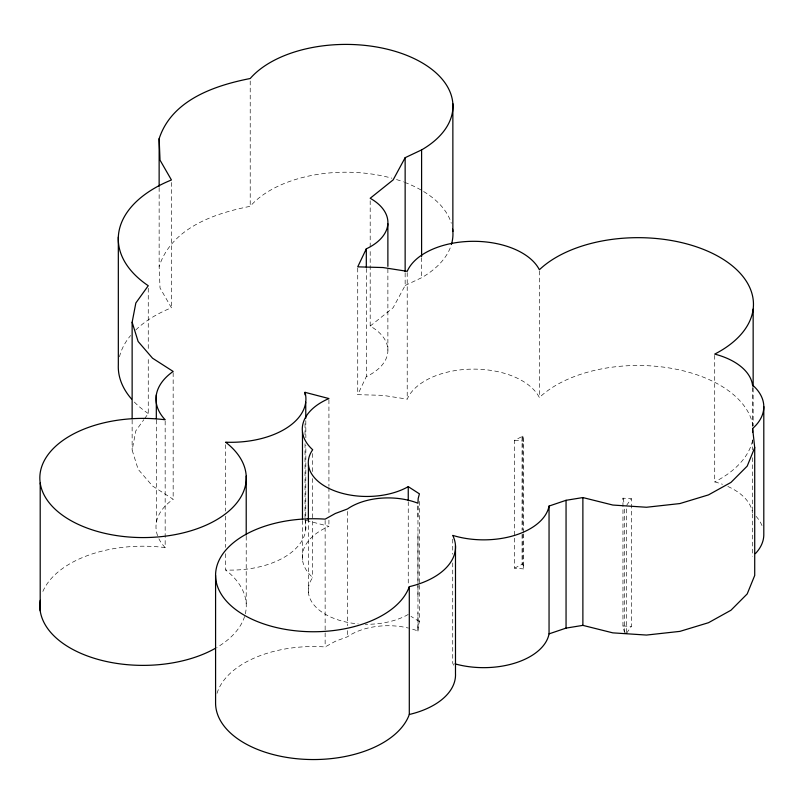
<?xml version="1.0" encoding="UTF-8"?>
<svg xmlns="http://www.w3.org/2000/svg" width="804" height="804" viewBox="0 0 804 804"><rect width="100%" height="100%" fill="white"/><g stroke="black" fill="none" stroke-linecap="round" stroke-linejoin="round"><path stroke-width="0.6" stroke-dasharray="4.02 3.01" d="M417.949 596.739L417.949 532.831M417.949 516.851L417.969 504.48L417.969 631.06A52.732 30.441 0 0 0 409.568 628.346M305.721 529.997L305.862 445.175M157.594 535.745A74.963 43.285 0 0 1 173.161 499.254L152.519 485.998L138.127 469.295L132.137 450.079L135.846 430.803L143.876 419.628M419.417 585.322L419.417 621.663L418.18 626.326L417.969 631.06L417.949 612.718M752.986 426.1A115.404 66.631 0 0 0 664.064 367.197A115.404 66.631 0 0 0 539.373 397.568A68.461 39.527 0 0 0 472.249 369.126A68.461 39.527 0 0 0 407.216 399.136L382.945 395.357L357.73 394.653L366.312 376.634A58.742 33.919 0 0 0 370.192 326.092L370.192 248.667M135.745 329.992A124.61 71.948 0 0 1 171.433 307.791L160.026 287.943L159.142 266.506C171.664 227.994 214.145 213.402 250.215 206.326A107.043 61.807 0 0 1 391.91 178.207M405.146 272.968L405.146 285.49L393.136 307.711L370.192 326.092M626.607 505.384L631.321 498.631L622.959 498.168L622.959 625.974L624.406 632.306M626.607 633.19L631.321 626.437L631.321 498.631M144.609 418.613L148.258 413.537L148.258 357.147M523.705 533.846L523.705 568.93L514.51 568.167L514.51 440.361L522.861 436.13L523.705 441.115L523.705 532.59M514.51 568.167L522.861 563.936L522.861 533.977M217.03 693.37A97.867 56.501 0 0 1 325.138 646.949L335.338 641.29L347.469 636.778A52.732 30.441 0 0 1 408.442 628.065M405.146 285.49L421.597 277.722A107.043 61.807 0 0 0 451.064 245.582M622.959 625.974L631.321 626.437M514.51 440.361L523.705 441.115M306.213 520.449L328.926 526.369A66.159 38.19 0 0 0 312.696 577.553A58.652 33.858 0 0 0 358.252 623.904M419.417 621.663L410.944 616.326M622.959 498.168L624.406 504.5M522.861 563.936L523.705 568.93M305.811 420.603L305.862 437.798M308.445 592.849L308.354 520.057M753.157 388.071L753.157 425.658M752.524 387.548L752.524 426.391M752.624 439.768L752.624 449.788M752.524 457.717L752.624 556.298M714.716 355.358L714.716 481.918A64.35 37.155 0 0 1 722.494 484.309M626.607 508.932L626.607 632.014M624.648 509.103L624.648 632.175M539.373 271.008L539.373 397.568M522.861 436.13L522.861 529.987M522.067 436.592L522.067 530.449M522.067 534.449L522.067 564.398M452.732 539.142L452.732 554.177M452.732 562.951L452.732 663.189A74.129 42.803 0 0 1 454.129 666.586M421.597 257.672L421.597 277.722M419.417 501.364L419.417 584.066M408.251 501.686L408.251 584.387M407.216 272.576L407.216 399.136M387.88 268.868L387.88 351.569M370.192 200.739L370.192 247.431M366.312 268.486L366.312 376.634M357.73 268.094L357.73 394.653M347.469 511.424L347.469 625.713M347.469 630.627L347.469 636.778M328.926 399.809L328.926 486.269M328.926 487.525L328.926 515.093M328.926 520.098L328.926 526.369M325.138 520.399L325.138 646.949M312.696 453.506L312.696 472.3M312.696 478.561L312.696 519.917M312.696 521.173L312.696 577.553M305.017 423.658L305.017 434.934M305.017 443.707L305.017 517.635M302.475 520.479L302.475 559.805M250.215 81.023L250.215 206.326M246.215 536.248L246.215 603.904M225.582 444.692L225.582 511.103M225.582 516.118L225.582 547.444M225.582 553.705L225.582 569.996A103.213 59.596 0 0 1 245.23 614.206M173.161 372.704L173.161 499.254M171.433 182.488L171.433 307.791M165.162 421.025L165.162 547.584A103.213 59.596 0 0 0 42.059 593.493M159.142 187.563L159.142 266.506M156.318 420L156.318 522.751M148.258 288.234L148.258 350.886M132.137 420.01L132.137 450.079M396.503 179.553A107.043 61.807 0 0 1 403.467 181.905M404.663 182.357A107.043 61.807 0 0 1 451.315 223.251M148.258 413.537A124.61 71.948 0 0 1 133.956 401.658M119.464 356.855A124.61 71.948 0 0 1 130.65 335.469M305.017 520.148A74.963 43.285 0 0 1 225.582 569.996M165.162 547.584A74.963 43.285 0 0 1 158.911 538.801M244.597 616.457A103.213 59.596 0 0 1 216.628 647.582M408.251 614.457A58.652 33.858 0 0 1 365.267 624.266M756.072 516.349A68.662 39.647 0 0 1 762.664 527.444M727.831 486.46A64.35 37.155 0 0 1 752.524 512.851M752.544 440.502A115.404 66.631 0 0 1 714.716 481.918"/><path stroke-width="1.21" d="M308.445 465.034L308.354 520.057M132.137 418.753L132.137 322.273L135.846 302.987L148.258 285.721A124.61 71.948 0 0 1 171.433 179.975L160.026 160.137L159.142 138.7C171.664 100.188 214.145 85.586 250.215 78.511A107.043 61.807 0 0 1 408.543 56.089A107.043 61.807 0 0 1 421.597 149.906L421.597 256.416M421.597 149.906L405.146 157.684L393.136 179.895L370.192 198.276A58.742 33.919 0 0 1 366.312 248.828L357.73 266.848L382.945 267.541L407.216 271.33A68.461 39.527 0 0 1 472.249 241.321A68.461 39.527 0 0 1 539.373 269.752A115.404 66.631 0 0 1 711.932 253.109A115.404 66.631 0 0 1 714.716 354.102A64.35 37.155 0 0 1 752.524 385.036A68.662 39.647 0 0 1 752.624 428.492L754.715 447.657L747.197 466.119L730.947 482.43L708.515 494.882L679.882 503.565L646.486 507.254L612.809 505.043L582.88 497.565L566.056 500.299L549.052 506.058A65.767 37.969 0 0 1 452.732 535.384A74.129 42.803 0 0 1 409.296 586.669A97.867 56.501 0 0 1 296.344 630.879A97.867 56.501 0 0 1 216.648 566.92A97.867 56.501 0 0 1 325.138 519.143L335.338 513.485L347.469 508.962A52.732 30.441 0 0 1 417.969 503.244L418.18 498.52L419.417 493.847L408.251 486.641A58.652 33.858 0 0 1 334.333 490.752A58.652 33.858 0 0 1 312.696 449.748A66.159 38.19 0 0 1 328.926 398.553L305.017 392.332A74.963 43.285 0 0 1 225.582 442.19A103.213 59.596 0 0 1 179.171 533.806A103.213 59.596 0 0 1 40.089 482.189A103.213 59.596 0 0 1 165.162 419.768A74.963 43.285 0 0 1 173.161 371.448L152.519 358.192L138.127 341.489L132.137 322.273M754.715 447.657L754.715 575.463L747.197 593.925L730.947 610.246L708.515 622.698L679.882 631.381L646.486 635.059L612.809 632.859L582.88 625.371L566.056 628.105L549.052 633.864A65.767 37.969 0 0 1 455.034 663.863M624.648 633.361L626.607 633.19M305.721 402.181L305.801 418.14M763.8 406.593L763.8 534.409A68.662 39.647 0 0 1 755.388 553.634M753.157 309.128L753.157 386.814M752.624 428.492L752.624 432.25M582.88 497.565L582.88 625.371M566.056 500.299L566.056 628.105M549.052 506.058L549.052 633.864M455.486 545.725L455.486 673.531A74.129 42.803 0 0 1 409.296 714.485A97.867 56.501 0 0 1 303.631 759.267A97.867 56.501 0 0 1 215.583 703.198L215.583 575.393M452.863 103.676L452.863 231.492M409.296 586.669L409.296 714.485M408.251 486.641L408.251 500.43M405.146 157.684L405.146 271.712M387.88 223.763L387.88 266.365M366.312 248.828L366.312 267.26M305.017 392.332L305.017 394.834M302.475 431.999L302.475 519.253M246.215 476.099L246.215 534.992M159.142 138.7L159.142 186.317M156.318 394.935L156.318 418.743M118.329 237.019L118.329 364.835A124.61 71.948 0 0 0 131.514 398.985M40.2 482.983L40.2 610.799M452.622 229.13A107.043 61.807 0 0 1 451.396 244.516M215.552 648.205A103.213 59.596 0 0 1 98.912 659.652A103.213 59.596 0 0 1 40.27 600.327"/></g></svg>
